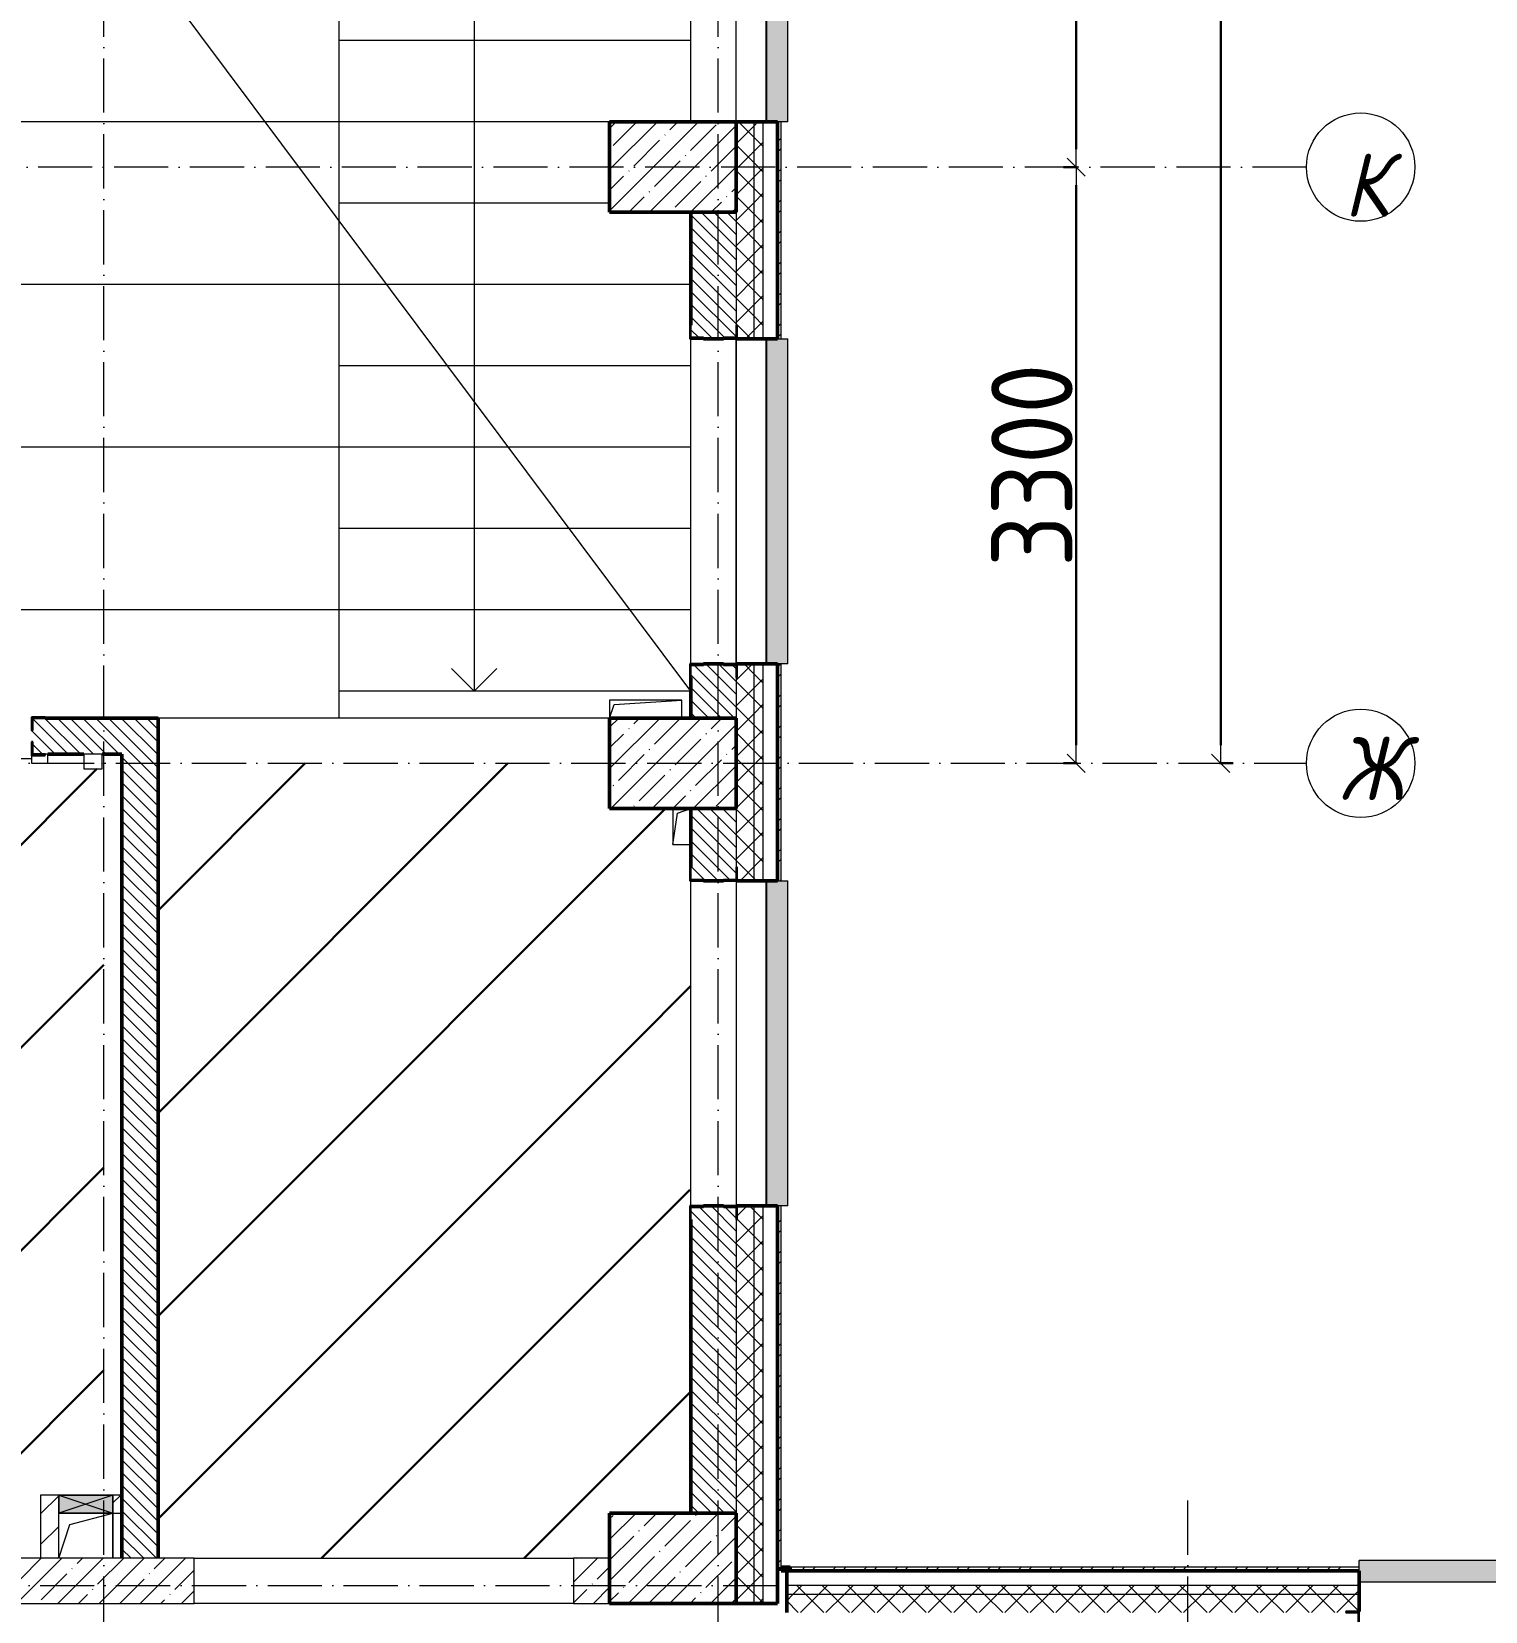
# Model space of a CAD drawing. Header units: millimetres. Extents: x 35697 to 388678, y -91946 to 171347.
# Drawn here: x 62910 to 70958, y 73201 to 81945 of the extents above; entities that cross this region are included whole.
import ezdxf

# ---------------------------------------------------------------- set-up
doc = ezdxf.new("R2010")
doc.units = ezdxf.units.MM
doc.linetypes.add('50_200_ШТРИХ_1Т_ш5_п1_п1_', pattern=[700, 500, -100, 0, -100])
for name, color, linetype, lineweight in [('2.1) ПГП окна 2.8 м', 5, 'Continuous', 30), ('3.1) ЖБ окна 1.2 м', 102, 'Continuous', 30), ('A-____-____-DIMS', 7, 'Continuous', 9), ('A-DETL-____-OTLN-4', 7, 'Continuous', 18), ('A-DETL-GENF-OTLN', 7, 'Continuous', 9), ('A-DOOR-____-MCUT', 7, 'Continuous', 13), ('A-DOOR-____-OTLN', 7, 'Continuous', 9), ('A-FLOR-____-OTLN', 7, 'Continuous', 9), ('A-GENM-____-MCUT', 7, 'Continuous', 25), ('A-GENM-____-OTLN', 7, 'Continuous', 9), ('A-GENM-____-OTLN-1', 7, 'Continuous', 25), ('A-GLAZ-____-OTLN', 7, 'Continuous', 9), ('A-WALL-____-MCUT-1', 7, 'Continuous', 9), ('A-WALL-____-MCUT-2', 7, 'Continuous', 50), ('A-WALL-____-MCUT-3', 7, 'Continuous', 9), ('A-WALL-____-OTLN', 7, 'Continuous', 9), ('A-WALL-____-PATT-1', 7, 'Continuous', 9), ('A-WALL-FNSH-MCUT-1', 7, 'Continuous', 9), ('E-ELEC-EQPM-OTLN', 7, 'Continuous', 9), ('S-COLS-____-MCUT', 7, 'Continuous', 50), ('S-COLS-____-OTLN', 7, 'Continuous', 9), ('S-GRID-____-IDEN', 7, 'Continuous', 9), ('S-GRID-____-OTLN-1', 7, '50_200_ШТРИХ_1Т_ш5_п1_п1_', 9), ('S-STRS-____-OTLN-1', 7, 'Continuous', 9)]:
    doc.layers.add(name, color=color, linetype=linetype, lineweight=lineweight)
doc.layers.add('A-GLAZ-____-OTLN-1', color=7, linetype='Continuous', lineweight=9, true_color=0xc0c0c0)
doc.styles.add('ISOCPEUR_I', font='isocpeui.ttf', dxfattribs={"width": 0.9, "height": 2.5})
doc.styles.add('СПДС', font='isocpeur.ttf', dxfattribs={"width": 0.9})
doc.dimstyles.new('Размера А3', dxfattribs={"dimtxt": 200, "dimasz": 100, "dimexe": 70, "dimexo": 100, "dimgap": 20, "dimtad": 1, "dimdec": 0, "dimrnd": 10, "dimzin": 0, "dimdsep": 46, "dimtxsty": 'СПДС', "dimblk": 'ARROWHEAD_6', "dimcen": 1, "dimclrd": 256, "dimclre": 256, "dimclrt": 256, "dimazin": 0, "dimtfac": 1, "dimtdec": 0, "dimtmove": 2, "dimatfit": 3, "dimfxl": 1, "dimtolj": 1, "dimtzin": 0, "dimarcsym": 0})
pattern_1 = [(135, (43259.71, 63713.66), (-35.35534, -35.35534), [])]
pattern_2 = [(45, (43259.71, 63713.66), (-70.71068, 70.71068), []), (135, (43259.71, 63713.66), (-70.71068, -70.71068), [])]
pattern_3 = [(45, (43259.71, 63713.66), (-85.53659, 85.53659), []), (45, (43316.74, 63713.66), (-85.53659, 85.53659), [])]
pattern_4 = [(45, (43259.71, 63713.66), (-84.8528, 84.8528), [])]

# ---------------------------------------------------------------- blocks, each defined once
blk = doc.blocks.new('BSC_Колонна _Прямоугольная - 500х700-V104-АР1_План отверстий 2 этажа в осях 1-64_А-ГГ')
at = {"layer": 'S-COLS-____-OTLN'}
h = blk.add_hatch(dxfattribs=at)
h.set_pattern_fill('FP_133', color=256, style=0, pattern_type=2)
h.set_pattern_definition([(315, (-9781.04, 23200), (114.0493, 114.0493), []), (315, (-9781.04, 23085.95), (114.0493, 114.0493), [201.613, -40.323, 3.353, -36.97])])
h.paths.add_polyline_path([(-250, 350), (-250, -350), (250, -350), (250, 350)], flags=0)
at = {"layer": 'S-COLS-____-MCUT'}
for p, q in [((250, 350), (-250, 350)), ((-250, 350), (-250, -350)), ((250, -350), (250, 350)), ((-250, -350), (250, -350))]:
    blk.add_line(p, q, dxfattribs=at)
blk = doc.blocks.new('BSC_Колонна _Прямоугольная - 500х700-V106-АР1_План отверстий 2 этажа в осях 1-64_А-ГГ')
at = {"layer": 'S-COLS-____-OTLN'}
h = blk.add_hatch(dxfattribs=at)
h.set_pattern_fill('FP_135', color=256, style=0, pattern_type=2)
h.set_pattern_definition([(315, (-17481.04, 23200), (114.04925, 114.04925), []), (315, (-17481.04, 23085.95), (114.04925, 114.04925), [201.613, -40.323, 3.353, -36.97])])
h.paths.add_polyline_path([(-250, 350), (-250, -350), (250, -350), (250, 350)], flags=0)
at = {"layer": 'S-COLS-____-MCUT'}
for p, q in [((250, 350), (-250, 350)), ((-250, 350), (-250, -350)), ((250, -350), (250, 350)), ((-250, -350), (250, -350))]:
    blk.add_line(p, q, dxfattribs=at)
blk = doc.blocks.new('BSC_Колонна _Прямоугольная - 500х700-V111-АР1_План отверстий 2 этажа в осях 1-64_А-ГГ')
at = {"layer": 'S-COLS-____-OTLN'}
h = blk.add_hatch(dxfattribs=at)
h.set_pattern_fill('FP_140', color=256, style=0, pattern_type=2)
h.set_pattern_definition([(315, (-14181.04, 23200), (114.04925, 114.04925), []), (315, (-14181.04, 23085.95), (114.04925, 114.04925), [201.613, -40.323, 3.353, -36.97])])
h.paths.add_polyline_path([(-250, 350), (-250, -350), (250, -350), (250, 350)], flags=0)
at = {"layer": 'S-COLS-____-MCUT'}
for p, q in [((250, 350), (-250, 350)), ((-250, 350), (-250, -350)), ((250, -350), (250, 350)), ((-250, -350), (250, -350))]:
    blk.add_line(p, q, dxfattribs=at)
blk = doc.blocks.new('DM_Штора_Противопожарная_Doormaster_EI-60 - ш_3000 х в_1200-26971279-АР1_План отверстий 2 этажа в осях 1-64_А-ГГ')
at = {"layer": 'A-DOOR-____-MCUT'}
for p, q in [((-1375, 150), (-1465, 150)), ((-1465, 150), (-1465, 100)), ((-1465, 100), (-1450, 100)), ((-1375, 106), (-1375, 150)), ((-1375, 125), (1625, 125)), ((1625, 150), (1625, 106)), ((1715, 150), (1625, 150)), ((1700, 100), (1715, 100)), ((1715, 100), (1715, 150))]:
    blk.add_line(p, q, dxfattribs=at)
at = {"layer": 'E-ELEC-EQPM-OTLN'}
for p, q in [((-1665, 180), (-1765, 180)), ((-1765, 180), (-1765, 100)), ((-1665, 100), (-1665, 180)), ((-1765, 100), (-1665, 100))]:
    blk.add_line(p, q, dxfattribs=at)
blk = doc.blocks.new('Фахверк_СКБ_Уголок - 250_2700-27497298-АР1_План отверстий 2 этажа в осях 1-64_А-ГГ')
at = {"layer": 'A-GENM-____-MCUT'}
for p, q in [((200, 181), (125, 181)), ((125, 181), (125, 106)), ((131, 106), (131, 175)), ((131, 175), (200, 175)), ((200, 175), (200, 181)), ((125, 106), (131, 106)), ((131, -6), (125, -6)), ((125, -6), (125, -81)), ((125, -81), (200, -81)), ((131, -75), (131, -6)), ((200, -75), (131, -75)), ((200, -81), (200, -75))]:
    blk.add_line(p, q, dxfattribs=at)
blk = doc.blocks.new('Фахверк_СКБ_Уголок - 200_3380-28509457-АР1_План отверстий 2 этажа в осях 1-64_А-ГГ')
at = {"layer": 'A-GENM-____-MCUT'}
for p, q in [((200, 156), (125, 156)), ((125, 156), (125, 81)), ((131, 81), (131, 150)), ((131, 150), (200, 150)), ((200, 150), (200, 156)), ((125, 81), (131, 81)), ((131, 19), (125, 19)), ((125, 19), (125, -56)), ((131, -50), (131, 19)), ((125, -56), (200, -56)), ((200, -50), (131, -50)), ((200, -56), (200, -50))]:
    blk.add_line(p, q, dxfattribs=at)
blk = doc.blocks.new('AR_Отверстие прямоугольное _в плите_ - AR_Отверстие прямоугольное _в плите_-30511515-АР1_План отверстий 2 этажа в осях 1-64_А-ГГ')
at = {"layer": 'A-GENM-____-OTLN'}
for p, q in [((-50, 100), (-50, -100)), ((-25, 75), (50, 100)), ((-50, -100), (-25, 75)), ((-50, -100), (50, -100))]:
    blk.add_line(p, q, dxfattribs=at)
blk = doc.blocks.new('AR_Отверстие прямоугольное _в плите_ - AR_Отверстие прямоугольное _в плите_-30511660-АР1_План отверстий 2 этажа в осях 1-64_А-ГГ')
at = {"layer": 'A-GENM-____-OTLN'}
for p, q in [((200, 50), (-200, 50)), ((-200, 50), (-200, -50)), ((-200, -50), (-175, 25)), ((-175, 25), (200, 50)), ((200, -50), (200, 50))]:
    blk.add_line(p, q, dxfattribs=at)
blk = doc.blocks.new('AR_Отверстие прямоугольное _в плите_ - AR_Отверстие прямоугольное _в плите_-V188-АР1_План отверстий 2 этажа в осях 1-64_А-ГГ')
at = {"layer": 'A-GENM-____-OTLN'}
for p, q in [((-87.5, 62.5), (150, 125)), ((150, -125), (150, 125)), ((-150, -125), (-87.5, 62.5))]:
    blk.add_line(p, q, dxfattribs=at)
blk = doc.blocks.new('Отлив_СКБ - Отлив витража_120_НВФ-31885513-АР1_План отверстий 2 этажа в осях 1-64_А-ГГ')
at = {"layer": 'A-GLAZ-____-OTLN-1'}
for points in [[(7800, 2), (7800, 120), (0, 120), (0, 2), (4800.7, 2)], [(7800, 0), (7800, 2), (0, 2), (0, 0), (4800.7, 0)]]:
    blk.add_hatch(color=256, dxfattribs=at).paths.add_polyline_path(points, flags=0)
at = {"layer": 'A-GLAZ-____-OTLN'}
for p, q in [((0, 83), (0, 120)), ((7800, 120), (0, 120)), ((7800, 120), (7800, 83)), ((0, 2), (7800, 2)), ((7800, 0), (0, 0))]:
    blk.add_line(p, q, dxfattribs=at)
blk = doc.blocks.new('Отлив_СКБ - Отлив витража_120_НВФ-V194-АР1_План отверстий 2 этажа в осях 1-64_А-ГГ')
at = {"layer": 'A-GLAZ-____-OTLN-1'}
for points in [[(1800, -2), (1800, 0), (0, 0), (0, -2), (1544.5, -2)], [(1544.5, -120), (1800, -120), (1800, -2), (0, -2), (0, -120)]]:
    blk.add_hatch(color=256, dxfattribs=at).paths.add_polyline_path(points, flags=0)
at = {"layer": 'A-GLAZ-____-OTLN'}
for p, q in [((0, 0), (1800, 0)), ((1800, -2), (0, -2)), ((0, -120), (0, -83)), ((1800, -83), (1800, -120)), ((0, -120), (1800, -120))]:
    blk.add_line(p, q, dxfattribs=at)
blk = doc.blocks.new('Стены 9 - Стены 4-31627981-АР1_План отверстий 2 этажа в осях 1-64_А-ГГ')
at = {"layer": 'A-WALL-____-MCUT-2'}
for p, q in [((23850, 9731), (23800, 9731)), ((23800, 9731), (23800, 9711)), ((23800, 9711), (23850, 9711)), ((23850, 9711), (23850, 9731))]:
    blk.add_line(p, q, dxfattribs=at)
blk = doc.blocks.new('AR_Отверстие прямоугольное _в стене__БезПР - AR_Отверстие прямоугольное _в стене__БезПР-36428157-АР1_План отверстий 2 этажа в осях 1-64_А-ГГ')
at = {"layer": 'A-GLAZ-____-OTLN'}
blk.add_hatch(color=256, dxfattribs=at).paths.add_polyline_path([(150, -50), (150, 50), (-150, 50), (-150, -50)], flags=0)
at = {"layer": 'A-DETL-GENF-OTLN'}
for p, q in [((-150, -50), (-150, 50)), ((-150, 50), (150, 50)), ((150, 50), (-150, -50)), ((-150, 50), (150, -50)), ((150, 50), (-150, 50)), ((-150, 50), (-150, -50)), ((150, 50), (150, -50)), ((150, -50), (150, 50)), ((150, -50), (-150, -50)), ((-150, -50), (150, -50))]:
    blk.add_line(p, q, dxfattribs=at)
at = {"layer": 'A-GLAZ-____-OTLN'}
blk.add_line((150, 50), (-150, 50), dxfattribs=at)
blk = doc.blocks.new('Ось сетки - Круг_Ø6_00__ISO-2_5_0_9K_-25732049-АР1_План отверстий 2 этажа в осях 1-64_А-ГГ')
at = {"layer": 'S-GRID-____-IDEN'}
blk.add_circle((0, 0), 3, dxfattribs=at)
blk = doc.blocks.new('ARROWHEAD_6')
at = {"color": 0, "linetype": 'Continuous'}
for p, q in [((0, 0), (-1, 0)), ((-0.5, -0.5), (0.5, 0.5))]:
    blk.add_line(p, q, dxfattribs=at)
blk = doc.blocks.new('*D1934')
at = {"layer": 'A-____-____-DIMS', "lineweight": -2, "transparency": 16777216}
for p, q in [((9846.9, 481797), (9770.9, 481797)), ((9840.9, 481697), (9840.9, 476597)), ((9846.9, 476497), (9770.9, 476497))]:
    blk.add_line(p, q, dxfattribs=at)
at = {"layer": 'Defpoints', "color": 0, "transparency": 16777216}
for p in [(9946.9, 481797), (9840.9, 476497), (9946.9, 476497)]:
    blk.add_point(p, dxfattribs=at)
at = {"layer": 'A-____-____-DIMS', "lineweight": -2, "transparency": 16777216, "xscale": 100, "yscale": 100, "zscale": 100}
for p, rotation in [((9840.9, 481797), 90), ((9840.9, 476497), 270)]:
    blk.add_blockref('ARROWHEAD_6', p, dxfattribs=dict(at, rotation=rotation))
at = {"layer": 'A-____-____-DIMS', "transparency": 16777216, "insert": (9595.9, 479147), "char_height": 450, "attachment_point": 5, "rotation": 90, "style": 'СПДС'}
blk.add_mtext('\\A1;5300', dxfattribs=at)
blk = doc.blocks.new('*D1935')
at = {"layer": 'A-____-____-DIMS', "lineweight": -2, "transparency": 16777216}
for p, q in [((9846.9, 476497), (9770.9, 476497)), ((9840.9, 476397), (9840.9, 473297)), ((9846.9, 473197), (9770.9, 473197))]:
    blk.add_line(p, q, dxfattribs=at)
at = {"layer": 'Defpoints', "color": 0, "transparency": 16777216}
for p in [(9946.9, 476497), (9840.9, 473197), (9946.9, 473197)]:
    blk.add_point(p, dxfattribs=at)
at = {"layer": 'A-____-____-DIMS', "lineweight": -2, "transparency": 16777216, "xscale": 100, "yscale": 100, "zscale": 100}
for p, rotation in [((9840.9, 476497), 90), ((9840.9, 473197), 270)]:
    blk.add_blockref('ARROWHEAD_6', p, dxfattribs=dict(at, rotation=rotation))
at = {"layer": 'A-____-____-DIMS', "transparency": 16777216, "insert": (9595.9, 474847), "char_height": 450, "attachment_point": 5, "rotation": 90, "style": 'СПДС'}
blk.add_mtext('\\A1;3300', dxfattribs=at)
blk = doc.blocks.new('*D1936')
at = {"layer": 'A-____-____-DIMS', "lineweight": -2, "transparency": 16777216}
for p, q in [((10634.8, 506647), (10710.9, 506647)), ((10640.9, 473297), (10640.9, 506547)), ((10634.8, 473197), (10710.9, 473197))]:
    blk.add_line(p, q, dxfattribs=at)
at = {"layer": 'Defpoints', "color": 0, "transparency": 16777216}
for p in [(10534.8, 506647), (10640.9, 506647), (10534.8, 473197)]:
    blk.add_point(p, dxfattribs=at)
at = {"layer": 'A-____-____-DIMS', "lineweight": -2, "transparency": 16777216, "xscale": 100, "yscale": 100, "zscale": 100}
for p, rotation in [((10640.9, 506647), 90), ((10640.9, 473197), 270)]:
    blk.add_blockref('ARROWHEAD_6', p, dxfattribs=dict(at, rotation=rotation))
at = {"layer": 'A-____-____-DIMS', "transparency": 16777216, "insert": (10395.9, 489922), "char_height": 450, "attachment_point": 5, "rotation": 90, "style": 'СПДС'}
blk.add_mtext('\\A1;33450', dxfattribs=at)
blk = doc.blocks.new('2этаж')
at = {"layer": 'S-GRID-____-OTLN-1', "color": 251, "ltscale": 0.6, "true_color": 0x636466}
for p, q in [((4458.3, 454533.3), (4458.3, 508896.9)), ((7858.3, 454533.3), (7858.3, 508896.9)), ((11116.1, 476497), (-20260.4, 476497)), ((-20260.4, 473197), (11116.1, 473197)), ((10458.3, 454533.3), (10458.3, 469166.5)), ((-20260.4, 468647), (8278.9, 468647))]:
    blk.add_line(p, q, dxfattribs=at)
at = {"layer": 'S-GRID-____-IDEN', "char_height": 350, "attachment_point": 1, "style": 'ISOCPEUR_I'}
for s, insert, width in [('\\fISOCPEUR|b0|i1|c204|p34|;\\W.9;К', (11323.3, 476573.1), 223.671), ('\\fISOCPEUR|b0|i1|c204|p34|;\\W.9;Ж', (11294.2, 473343.6), 281.392)]:
    blk.add_mtext(s, dxfattribs=dict(at, insert=insert, width=width))
at = {"layer": 'A-____-____-DIMS'}
for base, p1, p2, picture, middle in [((10640.9, 506647), (10534.8, 473197), (10534.8, 506647), '*D1936', (10395.9, 489922)), ((9840.9, 476497), (9946.9, 481797), (9946.9, 476497), '*D1934', (9595.9, 479147)), ((9840.9, 473197), (9946.9, 476497), (9946.9, 473197), '*D1935', (9595.9, 474847))]:
    dim = blk.add_linear_dim(base=base, p1=p1, p2=p2, angle=90, dimstyle='Размера А3', override={"dimtxt": 450}, dxfattribs=at)
    dim.commit()
    dim.dimension.update_dxf_attribs({"geometry": picture, "text_midpoint": middle})

msp = doc.modelspace()

# ---------------------------------------------------------------- hatches: boundary and pattern name
at = {"layer": '2.1) ПГП окна 2.8 м'}
h = msp.add_hatch(dxfattribs=at)
h.set_pattern_fill('ANSI31', color=5, scale=250)
h.paths.add_polyline_path([(63309.7, 77894.7), (63299.7, 77894.7), (63299.7, 77864.7), (63199.7, 77864.7), (63199.7, 77894.7), (60659.7, 77894.7), (60659.7, 73494.7), (62959.7, 73494.7), (62959.7, 73844.7), (63059.7, 73844.7), (63309.7, 73844.7)])
h.paths.add_polyline_path([(60309.7, 77894.7), (58509.3, 77894.7), (58509.3, 77209.7), (59494.3, 77209.7), (59494.3, 77009.7), (58309.3, 77009.7), (58309.3, 77894.7), (57709.7, 77894.7), (57709.7, 75594.7), (58294.3, 75594.7), (58294.3, 76994.7), (58594.3, 76994.7), (58894.3, 76994.7), (59194.3, 76994.7), (59494.3, 76994.7), (59494.3, 75594.7), (59709.7, 75594.7), (59959.7, 75594.7), (60259.7, 75594.7), (60309.7, 75594.7)])
h.paths.add_polyline_path([(60659.7, 77894.7), (60309.7, 77894.7), (60309.7, 75594.7), (60559.7, 75594.7), (60659.7, 75594.7)])
h.paths.add_polyline_path([(59494.3, 76994.7), (59194.3, 76994.7), (59194.3, 75594.7), (59494.3, 75594.7)], flags=17)
h.paths.add_polyline_path([(59194.3, 76994.7), (58894.3, 76994.7), (58894.3, 75594.7), (59194.3, 75594.7)], flags=17)
h.paths.add_polyline_path([(58894.3, 76994.7), (58594.3, 76994.7), (58594.3, 75594.7), (58894.3, 75594.7)], flags=17)
h.paths.add_polyline_path([(58594.3, 76994.7), (58294.3, 76994.7), (58294.3, 75594.7), (58594.3, 75594.7)], flags=17)
h.paths.add_polyline_path([(59494.3, 77209.7), (58509.3, 77209.7), (58509.3, 77009.7), (59494.3, 77009.7)], flags=17)
h.paths.add_polyline_path([(58509.3, 77894.7), (58309.3, 77894.7), (58309.3, 77009.7), (58509.3, 77009.7)], flags=17)
h.paths.add_polyline_path([(60632.5, 75693.1), (62310.1, 75693.1), (62310.1, 76893.1), (60632.5, 76893.1)], flags=9)
h = msp.add_hatch(dxfattribs=at)
h.set_pattern_fill('ANSI31', color=5, scale=250)
h.paths.add_polyline_path([(66559.7, 77244.7), (66553.7, 77244.7), (66553.7, 77319.7), (66556, 77444.7), (66459.7, 77444.7), (66459.7, 77644.7), (66109.7, 77644.7), (66109.7, 77894.7), (63609.7, 77894.7), (63609.7, 75115.9, 0.084128), (66559.7, 76564.7)])
h = msp.add_hatch(dxfattribs=at)
h.set_pattern_fill('ANSI31', color=5, scale=250)
h.paths.add_polyline_path([(66559.7, 75369.7), (66553.7, 75369.7), (66553.7, 75444.7), (66557.4, 76563.1, -0.084056), (63609.7, 75115.9), (63609.7, 73494.7), (63809.7, 73494.7), (65909.7, 73494.7), (66109.7, 73494.7), (66109.7, 73744.7), (66559.7, 73744.7)])
at = {"layer": 'A-WALL-____-PATT-1'}
h = msp.add_hatch(dxfattribs=at)
h.set_pattern_fill('FP_1', color=256, style=0, pattern_type=2)
h.set_pattern_definition(pattern_2)
h.paths.add_polyline_path([(66959.7, 73244.7), (66959.7, 75444.7), (66909.7, 75444.7), (66909.7, 73244.7)], flags=0)
h.paths.add_polyline_path([(66909.7, 77244.7), (66959.7, 77244.7), (66959.7, 78444.7), (66909.7, 78444.7), (66909.7, 78209.5)], flags=0)
h.paths.add_polyline_path([(66909.7, 80244.7), (66959.7, 80244.7), (66959.7, 81444.7), (66909.7, 81444.7)], flags=0)
h.paths.add_polyline_path([(66959.7, 83244.7), (66959.7, 84444.7), (66909.7, 84444.7), (66909.7, 83244.7)], flags=0)
h.paths.add_polyline_path([(66959.7, 86244.7), (66959.7, 87444.7), (66909.7, 87444.7), (66909.7, 86244.7)], flags=0)
h.paths.add_polyline_path([(66959.7, 89244.7), (66959.7, 90444.7), (66909.7, 90444.7), (66909.7, 89244.7)], flags=0)
h.paths.add_polyline_path([(66959.7, 92244.7), (66959.7, 93444.7), (66909.7, 93444.7), (66909.7, 92244.7)], flags=0)
h.paths.add_polyline_path([(66959.7, 95244.7), (66959.7, 96444.7), (66909.7, 96444.7), (66909.7, 95244.7)], flags=0)
h.paths.add_polyline_path([(66959.7, 98244.7), (66959.7, 99444.7), (66909.7, 99444.7), (66909.7, 98244.7)], flags=0)
h.paths.add_polyline_path([(66959.7, 101244.7), (66959.7, 102444.7), (66909.7, 102444.7), (66909.7, 101244.7)], flags=0)
h.paths.add_polyline_path([(66959.7, 104244.7), (66959.7, 105494.7), (66909.7, 105494.7), (66909.7, 104244.7)], flags=0)
h.paths.add_polyline_path([(66959.7, 107294.7), (66959.7, 111544.7), (66909.7, 111544.7), (66909.7, 107294.7)], flags=0)
h = msp.add_hatch(dxfattribs=at)
h.set_pattern_fill('FP_1', color=256, style=0, pattern_type=2)
h.set_pattern_definition(pattern_2)
h.paths.add_polyline_path([(66909.7, 73244.7), (66909.7, 75444.7), (66815.7, 75444.7), (66815.7, 75369.7), (66809.7, 75369.7), (66809.7, 73244.7)], flags=0)
h.paths.add_polyline_path([(66815.7, 77244.7), (66909.7, 77244.7), (66909.7, 78444.7), (66815.7, 78444.7), (66815.7, 78369.7), (66809.7, 78369.7), (66809.7, 77319.7), (66815.7, 77319.7), (66815.7, 77250.7)], flags=0)
h.paths.add_polyline_path([(66909.7, 80244.7), (66909.7, 81444.7), (66809.7, 81444.7), (66809.7, 80319.7), (66815.7, 80319.7), (66815.7, 80244.7)], flags=0)
h.paths.add_polyline_path([(66909.7, 83244.7), (66909.7, 84444.7), (66815.7, 84444.7), (66815.7, 84369.7), (66809.7, 84369.7), (66809.7, 83319.7), (66815.7, 83319.7), (66815.7, 83244.7)], flags=0)
h.paths.add_polyline_path([(66809.7, 86244.7), (66909.7, 86244.7), (66909.7, 87444.7), (66815.7, 87444.7), (66815.7, 87369.7), (66809.7, 87369.7), (66809.7, 86744.7)], flags=0)
h.paths.add_polyline_path([(66815.7, 89244.7), (66909.7, 89244.7), (66909.7, 90444.7), (66809.7, 90444.7), (66809.7, 89319.7), (66815.7, 89319.7), (66815.7, 89250.7)], flags=0)
h.paths.add_polyline_path([(66909.7, 92244.7), (66909.7, 93444.7), (66815.7, 93444.7), (66815.7, 93369.7), (66809.7, 93369.7), (66809.7, 92319.7), (66815.7, 92319.7), (66815.7, 92244.7)], flags=0)
h.paths.add_polyline_path([(66909.7, 95244.7), (66909.7, 96444.7), (66809.7, 96444.7), (66809.7, 95319.7), (66815.7, 95319.7), (66815.7, 95244.7)], flags=0)
h.paths.add_polyline_path([(66815.7, 98244.7), (66909.7, 98244.7), (66909.7, 99444.7), (66815.7, 99444.7), (66815.7, 99369.7), (66809.7, 99369.7), (66809.7, 98319.7), (66815.7, 98319.7), (66815.7, 98250.7)], flags=0)
h.paths.add_polyline_path([(66815.7, 101244.7), (66909.7, 101244.7), (66909.7, 102444.7), (66809.7, 102444.7), (66809.7, 101319.7), (66815.7, 101319.7), (66815.7, 101250.7)], flags=0)
h.paths.add_polyline_path([(66909.7, 104244.7), (66909.7, 105494.7), (66815.7, 105494.7), (66815.7, 105419.7), (66809.7, 105419.7), (66809.7, 104319.7), (66815.7, 104319.7), (66815.7, 104244.7)], flags=0)
h.paths.add_polyline_path([(66909.7, 107294.7), (66909.7, 111444.7), (66809.7, 111444.7), (66809.7, 107294.7)], flags=0)
h = msp.add_hatch(dxfattribs=at)
h.set_pattern_fill('FP_3', color=256, style=0, pattern_type=2)
h.set_pattern_definition(pattern_3)
h.paths.add_polyline_path([(67059.7, 73434.7), (67059.7, 75444.7), (67039.7, 75444.7), (67039.7, 73434.7)], flags=0)
h.paths.add_polyline_path([(67059.7, 77244.7), (67059.7, 78444.7), (67039.7, 78444.7), (67039.7, 77244.7)], flags=0)
h.paths.add_polyline_path([(67059.7, 80244.7), (67059.7, 81444.7), (67039.7, 81444.7), (67039.7, 80244.7)], flags=0)
h.paths.add_polyline_path([(67059.7, 83244.7), (67059.7, 84444.7), (67039.7, 84444.7), (67039.7, 83244.7)], flags=0)
h.paths.add_polyline_path([(67059.7, 86244.7), (67059.7, 87444.7), (67039.7, 87444.7), (67039.7, 86244.7)], flags=0)
h.paths.add_polyline_path([(67059.7, 89244.7), (67059.7, 90444.7), (67039.7, 90444.7), (67039.7, 89244.7)], flags=0)
h.paths.add_polyline_path([(67059.7, 92244.7), (67059.7, 93444.7), (67039.7, 93444.7), (67039.7, 92244.7)], flags=0)
h.paths.add_polyline_path([(67059.7, 95244.7), (67059.7, 96444.7), (67039.7, 96444.7), (67039.7, 95244.7)], flags=0)
h.paths.add_polyline_path([(67039.7, 98244.7), (67059.7, 98244.7), (67059.7, 99444.7), (67039.7, 99444.7), (67039.7, 98849.3)], flags=0)
h.paths.add_polyline_path([(67059.7, 101244.7), (67059.7, 102444.7), (67039.7, 102444.7), (67039.7, 101244.7)], flags=0)
h.paths.add_polyline_path([(67059.7, 104244.7), (67059.7, 105264.7), (67039.7, 105264.7), (67039.7, 104244.7)], flags=0)
h = msp.add_hatch(dxfattribs=at)
h.set_pattern_fill('FP_6', color=256, style=0, pattern_type=2)
h.set_pattern_definition(pattern_1)
h.paths.add_polyline_path([(66809.7, 78144.7), (66809.7, 78438.7), (66740.7, 78438.7), (66740.7, 78444.7), (66628.7, 78444.7), (66628.7, 78438.7), (66559.7, 78438.7), (66559.7, 78144.7)], flags=0)
h.paths.add_polyline_path([(66740.7, 80244.7), (66740.7, 80250.7), (66809.7, 80250.7), (66809.7, 80944.7), (66559.7, 80944.7), (66559.7, 80250.7), (66628.7, 80250.7), (66628.7, 80244.7)], flags=0)
h = msp.add_hatch(dxfattribs=at)
h.set_pattern_fill('FP_6', color=256, style=0, pattern_type=2)
h.set_pattern_definition(pattern_1)
h.paths.add_polyline_path([(63609.7, 77944.7), (63609.7, 78144.7), (62915.7, 78144.7), (62915.7, 78075.7), (62909.7, 78075.7), (62909.7, 78013.7), (62915.7, 78013.7), (62915.7, 77944.7), (63409.7, 77944.7)], flags=0)
h.paths.add_polyline_path([(59153.2, 77944.7), (59903.7, 77945.2), (59903.7, 78013.7), (59909.7, 78013.7), (59909.7, 78075.7), (59903.7, 78075.7), (59903.7, 78144.7), (57709.7, 78144.7), (57709.7, 77944.7)], flags=0)
h = msp.add_hatch(dxfattribs=at)
h.set_pattern_fill('FP_6', color=256, style=0, pattern_type=2)
h.set_pattern_definition(pattern_1)
h.paths.add_polyline_path([(63609.7, 73494.7), (63609.7, 77944.7), (63409.7, 77944.7), (63409.7, 73494.7)], flags=0)
h = msp.add_hatch(dxfattribs=at)
h.set_pattern_fill('FP_6', color=256, style=0, pattern_type=2)
h.set_pattern_definition(pattern_1)
h.paths.add_polyline_path([(66559.7, 73744.7), (66809.7, 73744.7), (66808.8, 75438.7), (66740.7, 75438.7), (66740.7, 75444.7), (66628.7, 75444.7), (66628.7, 75438.7), (66559.7, 75438.7), (66559.7, 74769.5)], flags=0)
h.paths.add_polyline_path([(66740.7, 77244.7), (66740.7, 77250.7), (66809.7, 77250.7), (66809.7, 77644.7), (66559.7, 77644.7), (66559.7, 77250.7), (66628.7, 77250.7), (66628.7, 77244.7)], flags=0)
h = msp.add_hatch(dxfattribs=at)
h.set_pattern_fill('FP_4', color=256, style=0, pattern_type=2)
h.set_pattern_definition(pattern_4)
h.paths.add_polyline_path([(62959.7, 73494.7), (63059.7, 73494.7), (63059.7, 73844.7), (62959.7, 73844.7)], flags=0)
h = msp.add_hatch(dxfattribs=at)
h.set_pattern_fill('FP_4', color=256, style=0, pattern_type=2)
h.set_pattern_definition(pattern_4)
h.paths.add_polyline_path([(63409.7, 73744.7), (63409.7, 73844.7), (63359.7, 73844.7), (63359.7, 73744.7)], flags=0)
h = msp.add_hatch(dxfattribs=at)
h.set_pattern_fill('FP_25', color=256, style=0, pattern_type=2)
h.set_pattern_definition([(45, (43259.71, 63713.66), (-114.0493, 114.0493), []), (45, (43373.76, 63713.66), (-114.0493, 114.0493), [201.612, -40.322, 3.353, -36.97])])
h.paths.add_polyline_path([(66109.7, 73244.7), (66109.7, 73494.7), (65909.7, 73494.7), (65909.7, 73244.7)], flags=0)
h.paths.add_polyline_path([(63809.7, 73244.7), (63809.7, 73494.7), (56159.7, 73494.7), (56159.7, 73244.7), (60920.7, 73244.7)], flags=0)
h.paths.add_polyline_path([(53850.8, 73244.7), (54059.7, 73244.7), (54059.7, 73494.7), (53359.7, 73494.7), (53359.7, 73244.7)], flags=0)
h = msp.add_hatch(dxfattribs=at)
h.set_pattern_fill('FP_3', color=256, style=0, pattern_type=2)
h.set_pattern_definition(pattern_3)
h.paths.add_polyline_path([(81574.7, 73424.7), (81574.7, 73444.7), (81059.7, 73444.7), (81059.7, 73424.7)], flags=0)
h.paths.add_polyline_path([(79259.7, 73424.7), (79259.7, 73444.7), (78059.7, 73444.7), (78059.7, 73424.7), (78595.3, 73424.7)], flags=0)
h.paths.add_polyline_path([(70259.7, 73424.7), (70259.7, 73444.7), (67109.7, 73444.7), (67109.7, 73424.7), (67990.5, 73424.7)], flags=0)
h = msp.add_hatch(dxfattribs=at)
h.set_pattern_fill('FP_1', color=256, style=0, pattern_type=2)
h.set_pattern_definition(pattern_2)
h.paths.add_polyline_path([(117609.7, 73294.7), (117609.7, 73344.7), (111259.7, 73344.7), (111259.7, 73294.7), (117479.5, 73294.7)], flags=0)
h.paths.add_polyline_path([(108642.2, 73294.7), (109459.7, 73294.7), (109459.7, 73344.7), (108259.7, 73344.7), (108259.7, 73294.7)], flags=0)
h.paths.add_polyline_path([(106459.7, 73294.7), (106459.7, 73344.7), (105259.7, 73344.7), (105259.7, 73294.7), (105991, 73294.7)], flags=0)
h.paths.add_polyline_path([(103459.7, 73294.7), (103459.7, 73344.7), (102259.7, 73344.7), (102259.7, 73294.7), (103339.8, 73294.7)], flags=0)
h.paths.add_polyline_path([(100459.7, 73294.7), (100459.7, 73344.7), (99259.7, 73344.7), (99259.7, 73294.7), (99804.9, 73294.7)], flags=0)
h.paths.add_polyline_path([(96259.7, 73294.7), (97459.7, 73294.7), (97459.7, 73344.7), (96259.7, 73344.7)], flags=0)
h.paths.add_polyline_path([(93259.7, 73294.7), (94459.7, 73294.7), (94459.7, 73344.7), (93259.7, 73344.7)], flags=0)
h.paths.add_polyline_path([(90967.6, 73294.7), (91459.7, 73294.7), (91459.7, 73344.7), (90259.7, 73344.7), (90259.7, 73294.7)], flags=0)
h.paths.add_polyline_path([(88459.7, 73294.7), (88459.7, 73344.7), (87259.7, 73344.7), (87259.7, 73294.7), (87432.6, 73294.7)], flags=0)
h.paths.add_polyline_path([(85459.7, 73294.7), (85459.7, 73344.7), (84259.7, 73344.7), (84259.7, 73294.7), (84781.4, 73294.7)], flags=0)
h.paths.add_polyline_path([(81059.7, 73294.7), (82459.7, 73294.7), (82459.7, 73344.7), (81059.7, 73344.7)], flags=0)
h.paths.add_polyline_path([(79259.7, 73294.7), (79259.7, 73344.7), (78059.7, 73344.7), (78059.7, 73294.7), (78595.3, 73294.7)], flags=0)
h.paths.add_polyline_path([(70259.7, 73294.7), (70259.7, 73344.7), (67089.7, 73344.7), (67089.7, 73294.7), (67990.5, 73294.7)], flags=0)
h = msp.add_hatch(dxfattribs=at)
h.set_pattern_fill('FP_1', color=256, style=0, pattern_type=2)
h.set_pattern_definition(pattern_2)
h.paths.add_polyline_path([(117609.7, 73194.7), (117609.7, 73294.7), (111259.7, 73294.7), (111259.7, 73200.7), (111334.7, 73200.7), (111334.7, 73194.7), (117479.5, 73194.7)], flags=0)
h.paths.add_polyline_path([(108642.2, 73194.7), (109384.7, 73194.7), (109384.7, 73200.7), (109459.7, 73200.7), (109459.7, 73294.7), (108259.7, 73294.7), (108259.7, 73200.7), (108334.7, 73200.7), (108334.7, 73194.7)], flags=0)
h.paths.add_polyline_path([(106384.7, 73194.7), (106384.7, 73200.7), (106459.7, 73200.7), (106459.7, 73294.7), (105259.7, 73294.7), (105259.7, 73200.7), (105334.7, 73200.7), (105334.7, 73194.7), (106109.7, 73194.7)], flags=0)
h.paths.add_polyline_path([(102609.7, 73194.7), (103384.7, 73194.7), (103384.7, 73200.7), (103459.7, 73200.7), (103459.7, 73294.7), (102259.7, 73294.7), (102259.7, 73200.7), (102334.7, 73200.7), (102334.7, 73194.7), (102456.1, 73194.7)], flags=0)
h.paths.add_polyline_path([(99804.9, 73194.7), (100384.7, 73194.7), (100384.7, 73200.7), (100459.7, 73200.7), (100459.7, 73294.7), (99259.7, 73294.7), (99259.7, 73200.7), (99334.7, 73200.7), (99334.7, 73194.7)], flags=0)
h.paths.add_polyline_path([(97109.7, 73194.7), (97384.7, 73194.7), (97384.7, 73200.7), (97459.7, 73200.7), (97459.7, 73294.7), (96259.7, 73294.7), (96259.7, 73200.7), (96334.7, 73200.7), (96334.7, 73194.7), (96609.7, 73194.7)], flags=0)
h.paths.add_polyline_path([(94109.7, 73194.7), (94384.7, 73194.7), (94384.7, 73200.7), (94459.7, 73200.7), (94459.7, 73294.7), (93259.7, 73294.7), (93259.7, 73200.7), (93334.7, 73200.7), (93334.7, 73194.7), (93618.8, 73194.7)], flags=0)
h.paths.add_polyline_path([(91384.7, 73194.7), (91384.7, 73200.7), (91459.7, 73200.7), (91459.7, 73294.7), (90259.7, 73294.7), (90259.7, 73200.7), (90334.7, 73200.7), (90334.7, 73194.7), (90967.6, 73194.7)], flags=0)
h.paths.add_polyline_path([(88384.7, 73194.7), (88384.7, 73200.7), (88459.7, 73200.7), (88459.7, 73294.7), (87259.7, 73294.7), (87259.7, 73200.7), (87334.7, 73200.7), (87334.7, 73194.7), (88109.7, 73194.7)], flags=0)
h.paths.add_polyline_path([(84334.7, 73194.7), (85384.7, 73194.7), (85384.7, 73200.7), (85459.7, 73200.7), (85459.7, 73294.7), (84259.7, 73294.7), (84259.7, 73200.7), (84334.7, 73200.7)], flags=0)
h.paths.add_polyline_path([(82109.7, 73194.7), (82384.7, 73194.7), (82384.7, 73200.7), (82459.7, 73200.7), (82459.7, 73294.7), (81059.7, 73294.7), (81059.7, 73194.7), (81559.7, 73194.7)], flags=0)
h.paths.add_polyline_path([(78595.3, 73194.7), (79184.7, 73194.7), (79184.7, 73200.7), (79259.7, 73200.7), (79259.7, 73294.7), (78059.7, 73294.7), (78059.7, 73194.7), (78559.7, 73194.7)], flags=0)
h.paths.add_polyline_path([(70184.7, 73194.7), (70184.7, 73200.7), (70259.7, 73200.7), (70259.7, 73294.7), (67089.7, 73294.7), (67089.7, 73194.7), (69559.7, 73194.7)], flags=0)

# ---------------------------------------------------------------- linework, layer by layer
at = {"layer": 'A-DETL-____-OTLN-4'}
msp.add_line((66559.7, 78294.7), (57709.7, 90128.2), dxfattribs=at)
at = {"layer": 'A-FLOR-____-OTLN'}
for p, q in [((66109.7, 78144.7), (64609.7, 78144.7)), ((63359.7, 73744.7), (63359.7, 73494.7))]:
    msp.add_line(p, q, dxfattribs=at)
at = {"layer": 'A-WALL-____-MCUT-1'}
for p, q in [((63809.7, 73494.7), (59959.7, 73494.7)), ((63809.7, 73244.7), (63809.7, 73494.7)), ((66109.7, 73494.7), (65909.7, 73494.7)), ((65909.7, 73494.7), (65909.7, 73244.7)), ((56159.7, 73244.7), (63809.7, 73244.7)), ((65909.7, 73244.7), (66109.7, 73244.7))]:
    msp.add_line(p, q, dxfattribs=at)
at = {"layer": 'A-WALL-____-MCUT-2'}
for p, q in [((67039.7, 81444.7), (66809.7, 81444.7)), ((67039.7, 80244.7), (67039.7, 81444.7)), ((66559.7, 80944.7), (66559.7, 80319.7)), ((66628.7, 80244.7), (66740.7, 80244.7)), ((66815.7, 80244.7), (67039.7, 80244.7)), ((66740.7, 78444.7), (66628.7, 78444.7)), ((67039.7, 78444.7), (66815.7, 78444.7)), ((67039.7, 77244.7), (67039.7, 78444.7)), ((66559.7, 78369.7), (66559.7, 78144.7)), ((63609.7, 78144.7), (62984.7, 78144.7)), ((63609.7, 73494.7), (63609.7, 78144.7)), ((62999.7, 77944.7), (63199.7, 77944.7)), ((63299.7, 77944.7), (63409.7, 77944.7)), ((63409.7, 77944.7), (63409.7, 73494.7)), ((66559.7, 77644.7), (66559.7, 77319.7)), ((66628.7, 77244.7), (66740.7, 77244.7)), ((66815.7, 77244.7), (67039.7, 77244.7)), ((66740.7, 75444.7), (66628.7, 75444.7)), ((67039.7, 75444.7), (66815.7, 75444.7)), ((67039.7, 73244.7), (67039.7, 75444.7)), ((66559.7, 75369.7), (66559.7, 73744.7)), ((70259.7, 73424.7), (67089.7, 73424.7)), ((67089.7, 73424.7), (67089.7, 73194.7)), ((70259.7, 73200.7), (70259.7, 73424.7)), ((66809.7, 73244.7), (67039.7, 73244.7))]:
    msp.add_line(p, q, dxfattribs=at)
at = {"layer": 'A-WALL-____-MCUT-3'}
for p, q in [((66909.7, 80244.7), (66909.7, 81444.7)), ((66959.7, 80244.7), (66959.7, 81444.7)), ((66809.7, 80944.7), (66809.7, 80319.7)), ((66909.7, 77244.7), (66909.7, 78444.7)), ((66959.7, 77244.7), (66959.7, 78444.7)), ((66809.7, 78369.7), (66809.7, 78144.7)), ((66809.7, 77644.7), (66809.7, 77319.7)), ((66909.7, 73244.7), (66909.7, 75444.7)), ((66959.7, 73244.7), (66959.7, 75444.7)), ((66809.7, 75369.7), (66809.7, 73744.7)), ((70259.7, 73344.7), (67089.7, 73344.7)), ((70259.7, 73294.7), (67089.7, 73294.7))]:
    msp.add_line(p, q, dxfattribs=at)
at = {"layer": 'A-WALL-____-OTLN'}
for p, q in [((66559.7, 81444.7), (66559.7, 83244.7)), ((66809.7, 81444.7), (66809.7, 83244.7)), ((66559.7, 78444.7), (66559.7, 80244.7)), ((66809.7, 78444.7), (66809.7, 80244.7)), ((66809.7, 80244.7), (66809.7, 78444.7)), ((66559.7, 75444.7), (66559.7, 77244.7)), ((66809.7, 77244.7), (66809.7, 75444.7)), ((63809.7, 73494.7), (65909.7, 73494.7)), ((65909.7, 73244.7), (63809.7, 73244.7))]:
    msp.add_line(p, q, dxfattribs=at)
at = {"layer": 'A-WALL-FNSH-MCUT-1'}
for p, q in [((67059.7, 81444.7), (67039.7, 81444.7)), ((67059.7, 80244.7), (67059.7, 81444.7)), ((67039.7, 80244.7), (67059.7, 80244.7)), ((67059.7, 78444.7), (67039.7, 78444.7)), ((67059.7, 77244.7), (67059.7, 78444.7)), ((67039.7, 77244.7), (67059.7, 77244.7)), ((67059.7, 75444.7), (67039.7, 75444.7)), ((67059.7, 73434.7), (67059.7, 75444.7)), ((63059.7, 73844.7), (62959.7, 73844.7)), ((62959.7, 73844.7), (62959.7, 73494.7)), ((63409.7, 73844.7), (63359.7, 73844.7)), ((63059.7, 73494.7), (63059.7, 73744.7)), ((63359.7, 73744.7), (63409.7, 73744.7)), ((67039.7, 73434.7), (67059.7, 73434.7)), ((70259.7, 73444.7), (67109.7, 73444.7)), ((67109.7, 73444.7), (67109.7, 73424.7)), ((70259.7, 73424.7), (70259.7, 73444.7))]:
    msp.add_line(p, q, dxfattribs=at)
at = {"layer": 'S-STRS-____-OTLN-1'}
for p, q in [((64609.7, 82344.7), (64609.7, 81444.7)), ((65359.7, 82344.7), (65359.7, 81894.7)), ((64609.7, 81894.7), (64609.7, 81444.7)), ((66559.7, 81894.7), (64609.7, 81894.7)), ((66559.7, 81894.7), (64609.7, 81894.7)), ((65359.7, 81894.7), (65359.7, 81444.7)), ((64609.7, 81444.7), (57709.7, 81444.7)), ((64609.7, 81444.7), (57709.7, 81444.7)), ((66109.7, 81444.7), (64609.7, 81444.7)), ((66109.7, 81444.7), (64609.7, 81444.7)), ((64609.7, 81444.7), (64609.7, 80544.7)), ((65359.7, 81444.7), (65359.7, 80994.7)), ((64609.7, 80994.7), (64609.7, 80544.7)), ((66109.7, 80994.7), (64609.7, 80994.7)), ((66109.7, 80994.7), (64609.7, 80994.7)), ((65359.7, 80994.7), (65359.7, 80544.7)), ((64609.7, 80544.7), (57009.7, 80544.7)), ((64609.7, 80544.7), (57009.7, 80544.7)), ((66559.7, 80544.7), (64609.7, 80544.7)), ((66559.7, 80544.7), (64609.7, 80544.7)), ((64609.7, 80544.7), (64609.7, 79644.7)), ((65359.7, 80544.7), (65359.7, 80094.7)), ((64609.7, 80094.7), (64609.7, 79644.7)), ((66559.7, 80094.7), (64609.7, 80094.7)), ((66559.7, 80094.7), (64609.7, 80094.7)), ((65359.7, 80094.7), (65359.7, 79644.7)), ((64609.7, 79644.7), (57009.7, 79644.7)), ((64609.7, 79644.7), (57009.7, 79644.7)), ((66559.7, 79644.7), (64609.7, 79644.7)), ((66559.7, 79644.7), (64609.7, 79644.7)), ((64609.7, 79644.7), (64609.7, 78744.7)), ((65359.7, 79644.7), (65359.7, 79194.7)), ((64609.7, 79194.7), (64609.7, 78744.7)), ((66559.7, 79194.7), (64609.7, 79194.7)), ((66559.7, 79194.7), (64609.7, 79194.7)), ((65359.7, 79194.7), (65359.7, 78744.7)), ((64609.7, 78744.7), (57009.7, 78744.7)), ((64609.7, 78744.7), (57009.7, 78744.7)), ((66559.7, 78744.7), (64609.7, 78744.7)), ((66559.7, 78744.7), (64609.7, 78744.7)), ((64609.7, 78744.7), (64609.7, 78144.7)), ((65359.7, 78744.7), (65359.7, 78294.7)), ((65359.7, 78294.7), (65234.7, 78419.7)), ((65359.7, 78294.7), (65484.7, 78419.7)), ((66559.7, 78294.7), (64609.7, 78294.7)), ((64609.7, 78144.7), (63609.7, 78144.7))]:
    msp.add_line(p, q, dxfattribs=at)

# ---------------------------------------------------------------- block references
at = {"layer": '3.1) ЖБ окна 1.2 м'}
msp.add_blockref('2этаж', (58851.4, -395302.3), dxfattribs=at)
at = {"layer": 'A-DOOR-____-OTLN', "rotation": 180}
msp.add_blockref('DM_Штора_Противопожарная_Doormaster_EI-60 - ш_3000 х в_1200-26971279-АР1_План отверстий 2 этажа в осях 1-64_А-ГГ', (61534.7, 78044.7), dxfattribs=at)
at = {"layer": 'A-GENM-____-OTLN'}
for name, p in [('AR_Отверстие прямоугольное _в плите_ - AR_Отверстие прямоугольное _в плите_-30511660-АР1_План отверстий 2 этажа в осях 1-64_А-ГГ', (66309.7, 78194.7)), ('AR_Отверстие прямоугольное _в плите_ - AR_Отверстие прямоугольное _в плите_-30511515-АР1_План отверстий 2 этажа в осях 1-64_А-ГГ', (66509.7, 77544.7)), ('AR_Отверстие прямоугольное _в плите_ - AR_Отверстие прямоугольное _в плите_-V188-АР1_План отверстий 2 этажа в осях 1-64_А-ГГ', (63209.7, 73619.7))]:
    msp.add_blockref(name, p, dxfattribs=at)
at = {"layer": 'A-GENM-____-OTLN-1'}
for p, rotation in [((66734.7, 80119.7), 89.99999999999991), ((66634.7, 78569.7), 269.9999999999999), ((66734.7, 77119.7), 89.99999999999991), ((66634.7, 75569.7), 269.9999999999999), ((70384.7, 73119.7), 180)]:
    msp.add_blockref('Фахверк_СКБ_Уголок - 250_2700-27497298-АР1_План отверстий 2 этажа в осях 1-64_А-ГГ', p, dxfattribs=dict(at, rotation=rotation))
msp.add_blockref('Фахверк_СКБ_Уголок - 200_3380-28509457-АР1_План отверстий 2 этажа в осях 1-64_А-ГГ', (62784.7, 77994.7), dxfattribs=at)
at = {"layer": 'A-GLAZ-____-OTLN', "rotation": 90}
for p in [(66976.7, 81444.7), (66976.7, 78444.7), (66976.7, 75444.7)]:
    msp.add_blockref('Отлив_СКБ - Отлив витража_120_НВФ-V194-АР1_План отверстий 2 этажа в осях 1-64_А-ГГ', p, dxfattribs=at)
at = {"layer": 'A-GLAZ-____-OTLN'}
for name, p in [('AR_Отверстие прямоугольное _в стене__БезПР - AR_Отверстие прямоугольное _в стене__БезПР-36428157-АР1_План отверстий 2 этажа в осях 1-64_А-ГГ', (63209.7, 73794.7)), ('Отлив_СКБ - Отлив витража_120_НВФ-31885513-АР1_План отверстий 2 этажа в осях 1-64_А-ГГ', (70259.7, 73361.7))]:
    msp.add_blockref(name, p, dxfattribs=at)
at = {"layer": 'A-WALL-____-OTLN'}
msp.add_blockref('Стены 9 - Стены 4-31627981-АР1_План отверстий 2 этажа в осях 1-64_А-ГГ', (43259.7, 63713.7), dxfattribs=at)
at = {"layer": 'S-COLS-____-OTLN', "rotation": 89.9999999999999}
for name, p in [('BSC_Колонна _Прямоугольная - 500х700-V106-АР1_План отверстий 2 этажа в осях 1-64_А-ГГ', (66459.7, 81194.7)), ('BSC_Колонна _Прямоугольная - 500х700-V111-АР1_План отверстий 2 этажа в осях 1-64_А-ГГ', (66459.7, 77894.7)), ('BSC_Колонна _Прямоугольная - 500х700-V104-АР1_План отверстий 2 этажа в осях 1-64_А-ГГ', (66459.7, 73494.7))]:
    msp.add_blockref(name, p, dxfattribs=at)
at = {"layer": 'S-GRID-____-IDEN', "xscale": 99.99999999999993, "yscale": 99.99999999999993, "zscale": 99.99999999999993}
for p, rotation in [((70267.5, 81194.7), 89.9999999999998), ((70267.5, 77894.7), 269.9999999999996)]:
    msp.add_blockref('Ось сетки - Круг_Ø6_00__ISO-2_5_0_9K_-25732049-АР1_План отверстий 2 этажа в осях 1-64_А-ГГ', p, dxfattribs=dict(at, rotation=rotation))

doc.saveas('drawing.dxf')
